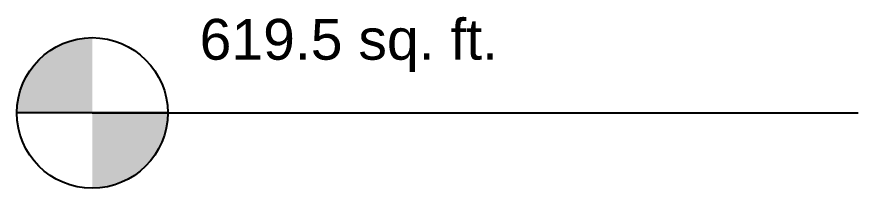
# Model space of a CAD drawing. Header units: inches. Extents: x -6210 to 141093, y -2740 to 21225.
# Drawn here: x 109306 to 109388.3, y 4508.1 to 4524.9 of the extents above; entities that cross this region are included whole.
import ezdxf

# ---------------------------------------------------------------- set-up
doc = ezdxf.new("R2010")
doc.units = ezdxf.units.IN
doc.header["$LTSCALE"] = 100
doc.header["$MEASUREMENT"] = 0
doc.layers.add('1text', color=6, linetype='Continuous')
doc.styles.get("Standard").update_dxf_attribs({"font": 'arial.ttf', "height": 4})

msp = doc.modelspace()

# ---------------------------------------------------------------- hatches: boundary and pattern name
at = {"layer": '1text'}
h = msp.add_hatch(color=256, dxfattribs=at)
h.dxf.hatch_style = 1
h.paths.add_polyline_path([(109313.35904, 4522.85513, 0.41421356), (109305.9758, 4515.4719), (109313.35904, 4515.4719)])
h.paths.add_polyline_path([(109320.74228, 4515.4719), (109313.35904, 4515.4719), (109313.35904, 4508.08866, 0.41421356)])

# ---------------------------------------------------------------- linework, layer by layer
for p, q in [((109320.74228, 4515.4719), (109305.9758, 4515.4719)), ((109313.35904, 4515.4719), (109388.30043, 4515.4719))]:
    msp.add_line(p, q, dxfattribs=at)
msp.add_circle((109313.35904, 4515.4719), 7.38324, dxfattribs=at)

# ---------------------------------------------------------------- texts
at = {"layer": '1text', "insert": (109323.86174, 4524.69189), "char_height": 4, "attachment_point": 1}
msp.add_mtext_dynamic_manual_height_columns('619.5 sq. ft.', width=71.1211089, gutter_width=240, heights=[0], dxfattribs=at)

doc.saveas('drawing.dxf')
